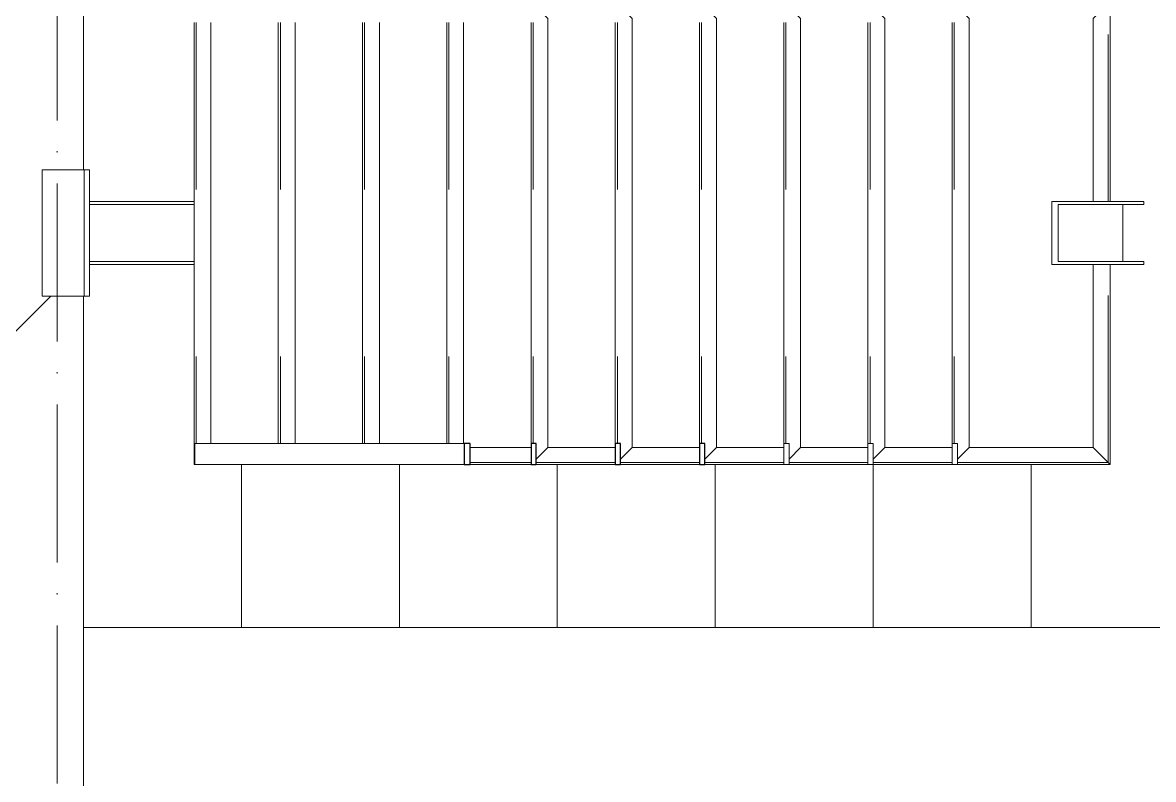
# Model space of a CAD drawing. Header units: millimetres. Extents: x -17017 to 628417, y -109036 to 199237.
# Drawn here: x 592394 to 594542, y -33523 to -32085 of the extents above; entities that cross this region are included whole.
import ezdxf

# ---------------------------------------------------------------- set-up
doc = ezdxf.new("R2010")
doc.units = ezdxf.units.MM
doc.linetypes.add('50_200_ШТРИХ_1Т_ш5_п1_п1_', pattern=[700, 500, -100, 0, -100])
doc.linetypes.add('Штрих', pattern=[635, 317.5, -317.5])
for name, color, linetype, lineweight in [('A-FLOR-____-OTLN', 7, 'Continuous', 9), ('A-GENM-____-HDLN', 7, 'Штрих', 9), ('A-GENM-____-MCUT', 7, 'Continuous', 25), ('A-GENM-____-OTLN', 7, 'Continuous', 9), ('S-GRID-____-OTLN-1', 7, '50_200_ШТРИХ_1Т_ш5_п1_п1_', 9), ('S-STRS-____-OTLN-1', 7, 'Continuous', 9), ('стяжа', 7, 'Continuous', 30)]:
    doc.layers.add(name, color=color, linetype=linetype, lineweight=lineweight)

# ---------------------------------------------------------------- blocks, each defined once
blk = doc.blocks.new('ОМ_Труба_ГОСТ 8639-82 - ОМ_Труба_ГОСТ 8639-82-26350154-АР1_План отверстий 3 этажа в осях 1-64_Ю-ЯЯ')
at = {"layer": 'A-GENM-____-OTLN'}
for p, q in [((9439.1, 57971), (9439.1, 58091)), ((9439.1, 58091), (9614.1, 58091)), ((9614.1, 58085), (9451.2, 58085)), ((9451.2, 58085), (9451.2, 57977)), ((9574, 58085), (9574, 57977)), ((9614.1, 58091), (9614.1, 58085)), ((9614.1, 57971), (9439.1, 57971)), ((9451.2, 57977), (9614.1, 57977)), ((9614.1, 57977), (9614.1, 57971))]:
    blk.add_line(p, q, dxfattribs=at)
blk = doc.blocks.new('ОМ_Уголок_ГОСТ 8509-93 - ОМ_Уголок_ГОСТ 8509-93-26349651-АР1_План отверстий 3 этажа в осях 1-64_Ю-ЯЯ')
at = {"layer": 'A-GENM-____-HDLN'}
for p, q in [((4, -4), (380, -4)), ((500, -4), (876, -4))]:
    blk.add_line(p, q, dxfattribs=at)
at = {"layer": 'A-GENM-____-OTLN'}
for p, q in [((380, 0), (0, 0)), ((32, -32), (0, 0)), ((880, 0), (500, 0)), ((880, 0), (848, -32)), ((32, -32), (380, -32)), ((500, -32), (848, -32))]:
    blk.add_line(p, q, dxfattribs=at)
blk = doc.blocks.new('ОМ_Уголок_ГОСТ 8509-93 - ОМ_Уголок_ГОСТ 8509-93-V149-АР1_План отверстий 3 этажа в осях 1-64_Ю-ЯЯ')
at = {"layer": 'A-GENM-____-HDLN'}
blk.add_line((40, -4), (840, -4), dxfattribs=at)
at = {"layer": 'A-GENM-____-OTLN'}
for p, q in [((32, -32), (10, -10)), ((840, 0), (40, 0)), ((870, -10), (848, -32)), ((32, -32), (848, -32))]:
    blk.add_line(p, q, dxfattribs=at)
blk = doc.blocks.new('ОМ_Уголок_ГОСТ 8509-93 - ОМ_Уголок_ГОСТ 8509-93-19082047-АР1_План отверстий 3 этажа в осях 1-64_Ю-ЯЯ')
at = {"layer": 'A-GENM-____-HDLN'}
blk.add_line((10, -4), (296, -4), dxfattribs=at)
at = {"layer": 'A-GENM-____-OTLN'}
for p, q in [((300, 0), (10, 0)), ((32, -32), (10, -10)), ((300, 0), (268, -32)), ((32, -32), (268, -32))]:
    blk.add_line(p, q, dxfattribs=at)
blk = doc.blocks.new('ОМ_Уголок_ГОСТ 8509-93 - ОМ_Уголок_ГОСТ 8509-93-V151-АР1_План отверстий 3 этажа в осях 1-64_Ю-ЯЯ')
at = {"layer": 'A-GENM-____-HDLN'}
blk.add_line((10, -4), (160, -4), dxfattribs=at)
at = {"layer": 'A-GENM-____-OTLN'}
for p, q in [((160, 0), (10, 0)), ((32, -32), (10, -10)), ((32, -32), (160, -32))]:
    blk.add_line(p, q, dxfattribs=at)
blk = doc.blocks.new('ОМ_Уголок_ГОСТ 8509-93 - ОМ_Уголок_ГОСТ 8509-93-V153-АР1_План отверстий 3 этажа в осях 1-64_Ю-ЯЯ')
at = {"layer": 'A-GENM-____-HDLN'}
blk.add_line((40, -4), (840, -4), dxfattribs=at)
at = {"layer": 'A-GENM-____-OTLN'}
for p, q in [((840, 0), (40, 0)), ((40, -32), (840, -32))]:
    blk.add_line(p, q, dxfattribs=at)
blk = doc.blocks.new('ОМ_Уголок_ГОСТ 8509-93 - ОМ_Уголок_ГОСТ 8509-93-V154-АР1_План отверстий 3 этажа в осях 1-64_Ю-ЯЯ')
at = {"layer": 'A-GENM-____-HDLN'}
blk.add_line((44.3, -4), (160, -4), dxfattribs=at)
at = {"layer": 'A-GENM-____-OTLN'}
for p, q in [((160, 0), (44.3, 0)), ((44.3, -32), (160, -32))]:
    blk.add_line(p, q, dxfattribs=at)
blk = doc.blocks.new('ОМ_Труба_ГОСТ 8639-82 - ОМ_Труба_ГОСТ 8639-82-26527904-АР1_План отверстий 3 этажа в осях 1-64_Ю-ЯЯ')
at = {"layer": 'A-GENM-____-HDLN'}
for p, q in [((7810, 58085), (7611.5, 58085)), ((7810, 57977), (7611.5, 57977))]:
    blk.add_line(p, q, dxfattribs=at)
at = {"layer": 'A-GENM-____-OTLN'}
for p, q in [((7810, 58091), (7611.5, 58091)), ((7810, 57971), (7611.5, 57971))]:
    blk.add_line(p, q, dxfattribs=at)
blk = doc.blocks.new('ОМ_Уголок_ГОСТ 8510-86 - ОМ_Уголок_ГОСТ 8510-86-19082066-АР1_План отверстий 3 этажа в осях 1-64_Ю-ЯЯ')
at = {"layer": 'A-GENM-____-OTLN'}
for p, q in [((0, 0), (0, -90)), ((240, 0), (0, 0)), ((0, -10), (240, -10)), ((240, -90), (240, 0)), ((0, -90), (240, -90))]:
    blk.add_line(p, q, dxfattribs=at)
blk = doc.blocks.new('ОМ_Полоса_Трапеция прямоугольная_Прокат_ГОСТ 103-2006 - ОМ_Полоса_Трапеция прямоугольная_Прокат_ГОСТ 103-2006-19082170-АР1_План отверстий 3 этажа в осях 1-64_Ю-ЯЯ')
at = {"layer": 'A-GENM-____-OTLN'}
for p, q in [((9250, 57631), (9260, 57631)), ((9250, 57591), (9250, 57631)), ((9260, 57631), (9260, 57591)), ((9260, 57591), (9250, 57591))]:
    blk.add_line(p, q, dxfattribs=at)
blk = doc.blocks.new('ОМ_Полоса_Трапеция прямоугольная_Прокат_ГОСТ 103-2006 - ОМ_Полоса_Трапеция прямоугольная_Прокат_ГОСТ 103-2006-V160-АР1_План отверстий 3 этажа в осях 1-64_Ю-ЯЯ')
at = {"layer": 'A-GENM-____-MCUT'}
for p, q in [((8780, 57631), (8770, 57631)), ((8770, 57631), (8770, 57591)), ((8780, 57591), (8780, 57631)), ((8770, 57591), (8780, 57591))]:
    blk.add_line(p, q, dxfattribs=at)
blk = doc.blocks.new('ОМ_Полоса_Трапеция прямоугольная_Прокат_ГОСТ 103-2006 - ОМ_Полоса_Трапеция прямоугольная_Прокат_ГОСТ 103-2006-V161-АР1_План отверстий 3 этажа в осях 1-64_Ю-ЯЯ')
at = {"layer": 'A-GENM-____-MCUT'}
for p, q in [((8620, 57631), (8610, 57631)), ((8610, 57631), (8610, 57591)), ((8620, 57591), (8620, 57631)), ((8610, 57591), (8620, 57591))]:
    blk.add_line(p, q, dxfattribs=at)
blk = doc.blocks.new('ОМ_Полоса_Трапеция прямоугольная_Прокат_ГОСТ 103-2006 - ОМ_Полоса_Трапеция прямоугольная_Прокат_ГОСТ 103-2006-V162-АР1_План отверстий 3 этажа в осях 1-64_Ю-ЯЯ')
at = {"layer": 'A-GENM-____-MCUT'}
for p, q in [((8460, 57631), (8450, 57631)), ((8450, 57631), (8450, 57591)), ((8460, 57591), (8460, 57631)), ((8450, 57591), (8460, 57591))]:
    blk.add_line(p, q, dxfattribs=at)
blk = doc.blocks.new('ОМ_Полоса_Прокат_ГОСТ 103-2006 - ОМ_Полоса_Прокат_ГОСТ 103-2006-19082171-АР1_План отверстий 3 этажа в осях 1-64_Ю-ЯЯ')
at = {"layer": 'A-GENM-____-OTLN'}
for p, q in [((98800, 49942.4), (98800, 49941)), ((98800, 49941), (98840, 49941)), ((98840, 49941), (98840, 49942.4))]:
    blk.add_line(p, q, dxfattribs=at)
blk = doc.blocks.new('ОМ_Полоса_Прокат_ГОСТ 103-2006 - ОМ_Полоса_Прокат_ГОСТ 103-2006-20723498-АР1_План отверстий 3 этажа в осях 1-64_Ю-ЯЯ')
at = {"layer": 'A-GENM-____-MCUT'}
for p, q in [((8334.3, 57631), (8322.8, 57631)), ((8322.8, 57631), (8322.8, 57591)), ((8334.3, 57591), (8334.3, 57631)), ((8322.8, 57591), (8334.3, 57591))]:
    blk.add_line(p, q, dxfattribs=at)
at = {"layer": 'A-GENM-____-OTLN'}
for p, q in [((7811.3, 57591), (7811.3, 57631)), ((7811.3, 57631), (8322.8, 57631)), ((8322.8, 57591), (7811.3, 57591))]:
    blk.add_line(p, q, dxfattribs=at)
blk = doc.blocks.new('3эт')
at = {"layer": 'S-GRID-____-OTLN-1', "color": 251, "ltscale": 0.6, "true_color": 0x636466}
blk.add_line((352720.7, 4029.4), (352720.7, -33971.9), dxfattribs=at)

msp = doc.modelspace()

# ---------------------------------------------------------------- hatches: boundary and pattern name
at = {"layer": 'стяжа'}
h = msp.add_hatch(dxfattribs=at)
h.set_pattern_fill('ANSI31', color=5, scale=250)
h.set_pattern_definition([(45, (239739.3, -3652.16), (-561.266, 561.266), [])])
h.paths.add_polyline_path([(531110, -28734.6), (530910, -28734.6), (529310, -28734.6), (529060, -28734.6), (529060, -28984.6), (529060, -31334.6), (529060, -31834.6), (529060, -35084.6), (530060, -35084.6), (531110, -35084.6), (531110, -33534.6), (531110, -32604.6), (531031.5, -32604.6), (531031.5, -32364.6), (531110, -32364.6), (531110, -31684.6)])
h.paths.add_polyline_path([(528410, -27084.6), (528410, -26534.6), (528410, -26484.6), (528410, -26384.6), (528860, -26384.6), (528860, -25509.6), (528854, -25509.6), (528854, -25434.6), (528860, -24784.6), (528860, -23834.6), (529060, -23834.6), (529060, -23734.6), (528991, -23734.6), (528929, -23734.6), (528854, -23734.6), (528854, -23659.6), (528858.2, -23434.6), (527160, -23434.6), (527110, -23434.6), (523360, -23434.6), (523310, -23434.6), (523310, -23431.6), (523357, -23431.6), (523357, -23337.6), (523310, -23337.6), (523310, -23334.6), (521560, -23334.6), (521560, -22834.6), (521060, -22834.6), (520960, -22834.6), (520960, -23734.6), (521054, -23734.6), (521060, -23734.6), (521060, -25534.6), (521129, -25534.6), (521241, -25534.6), (521310, -25534.6), (521310, -23734.6), (521316, -23659.6), (521316, -23734.6), (521310, -25534.6), (521316, -25534.6), (521316, -25609.6), (521312.9, -26134.6), (521410, -26134.6), (521410, -26334.6), (521310, -26334.6), (521310, -26609.6), (521316, -26609.6), (521316, -26684.6), (521310, -28484.6), (521560, -28484.6), (521560, -28984.6), (521554, -28984.6), (521411.1, -28984.6), (521410, -28984.9), (521410, -29184.9), (521310, -29184.9), (521310, -29459.6), (521316, -29459.6), (521316, -29534.6), (521310, -31334.6), (521560, -31334.6), (521560, -31834.6), (521411.1, -31834.6), (521410, -31834.9), (521410, -32034.9), (521310, -32034.9), (521310, -32459.6), (521316, -32459.6), (521316, -32534.6), (521310, -34334.6), (521316, -34334.6), (521316, -34409.6), (521310, -34834.6), (521560, -34834.6), (521560, -35084.6), (528810, -35084.6), (528810, -32634.6), (528410, -32634.6), (528410, -32534.6), (528410, -32484.6), (528410, -31984.6)])
h.paths.add_polyline_path([(521310, -23728.6), (521241, -23728.6), (521129, -23734.6), (521241, -23734.6)], flags=16)
h.paths.add_polyline_path([(541360, -27834.6), (541210, -27834.6), (541210, -27534.6), (541085, -27534.6), (541085, -27540.6), (541010, -27540.6), (541010, -27534.6), (539935, -27534.6), (539935, -27540.6), (539866, -27540.6), (539860, -27540.6), (539785, -27540.6), (539420, -27538.6), (539420, -27910.6), (539426, -27910.6), (539426, -28158.6), (539420, -29034.6), (539420, -29084.6), (539420, -30804.6), (540110, -30804.6), (540160, -30804.6), (540160, -30904.6), (540110, -30904.6), (537610, -30904.6), (537260, -30904.6), (537260, -32214.6), (537260, -32514.6), (537260, -33004.6), (537260, -33054.6), (537260, -34074.6), (537260, -34474.6), (537260, -35084.6), (539785, -35084.6), (539785, -35078.6), (539860, -35078.6), (539860, -35084.6), (540860, -35084.6), (540860, -35078.6), (540935, -35078.6), (541010, -35080.2), (541010, -34984.6), (541210, -34984.6), (541210, -34834.6), (541360, -34834.6), (541360, -31334.6), (541354, -31334.6), (541354, -31259.6)])
h.paths.add_polyline_path([(539690, -27934.6), (539490, -27934.6), (539490, -27734.6), (539690, -27734.6)], flags=16)
h.paths.add_polyline_path([(538515, -30939.6), (538515, -31089.6), (538495, -31089.6), (538495, -30939.6)], flags=16)
h.paths.add_polyline_path([(538515, -31739.6), (538515, -32059.6), (538495, -32059.6), (538495, -31909.6), (537295, -31909.6), (537295, -31889.6), (538495, -31889.6), (538495, -31739.6)], flags=16)
h.paths.add_polyline_path([(538880, -32784.6), (538880, -32984.6), (538680, -32984.6), (538680, -32784.6)], flags=16)
h.paths.add_polyline_path([(538515, -32709.6), (538515, -33029.6), (538495, -33029.6), (538495, -32879.6), (537295, -32879.6), (537295, -32859.6), (538495, -32859.6), (538495, -32709.6)], flags=16)
h.paths.add_polyline_path([(538515, -33679.6), (538515, -33999.6), (538495, -33999.6), (538495, -33849.6), (537295, -33849.6), (537295, -33829.6), (538495, -33829.6), (538495, -33679.6)], flags=16)
h.paths.add_polyline_path([(538515, -34649.6), (538515, -35049.6), (538495, -35049.6), (538495, -34649.6)], flags=16)
h.paths.add_polyline_path([(556010, -27534.6), (555885, -27534.6), (555885, -27540.6), (555810, -27540.6), (555804, -27540.6), (555735, -27540.6), (555615, -27534.6), (554915, -27534.6), (554110, -27534.6), (554110, -27540.6), (554035, -27540.6), (553710, -27534.6), (553710, -27834.6), (553710, -28234.6), (553210, -28234.6), (552760, -28234.6), (548164, -28234.6), (548164, -28240.6), (547716, -28240.6), (547690, -28234.6), (547590, -28234.6), (547590, -27534.6), (547210, -27534.6), (547010, -27534.6), (546560, -27534.6), (546560, -27934.6), (545560, -27934.6), (545110, -27934.6), (544210, -27934.6), (544210, -27834.6), (544210, -27534.6), (543410, -27534.6), (542710, -27534.6), (542585, -27534.6), (542585, -27540.6), (542516, -27540.6), (542510, -27540.6), (542435, -27540.6), (542210, -27536.4), (542210, -28034.6), (541560, -28034.6), (541560, -31259.6), (541566, -31259.6), (541566, -31334.6), (541560, -34834.6), (541710, -34834.6), (541710, -34984.6), (541910, -34984.6), (541910, -35084.6), (541985, -35084.6), (541985, -35078.6), (542060, -35078.6), (543860, -35084.6), (543860, -35078.6), (543935, -35078.6), (544210, -35084.6), (544210, -34834.6), (544710, -34834.6), (544710, -34984.6), (544910, -34984.6), (544910, -35084.6), (544985, -35084.6), (544985, -35078.6), (545060, -35078.6), (545060, -35084.6), (546860, -35084.6), (546860, -35078.6), (546935, -35078.6), (547985, -35084.6), (547985, -35078.6), (548060, -35078.6), (549860, -35084.6), (549860, -35078.6), (549935, -35078.6), (550010, -35080.2), (550010, -34984.6), (550210, -34984.6), (550210, -34834.6), (550710, -34834.6), (550710, -34984.6), (550910, -34984.6), (550910, -35084.6), (550985, -35084.6), (550985, -35078.6), (551060, -35078.6), (551060, -35084.6), (552860, -35084.6), (552860, -35078.6), (552935, -35078.6), (553210, -35084.6), (553210, -34834.6), (553710, -34834.6), (553710, -34984.6), (553910, -34984.6), (553910, -35084.6), (553985, -35084.6), (553985, -35078.6), (554060, -35078.6), (554060, -35084.6), (555860, -35084.6), (555860, -35078.6), (555935, -35078.6), (556010, -35084.6), (556010, -31584.6), (556004, -31584.6), (556004, -31509.6)])
h.paths.add_polyline_path([(568504, -31259.6), (568510, -27834.6), (568210, -27834.6), (568210, -27584.6), (567810, -27584.6), (567612.5, -27584.6), (567112.5, -27584.6), (566110, -27584.6), (565910, -27584.6), (565910, -27984.6), (565810, -27984.6), (565760, -27984.6), (565410, -27984.6), (564410, -27984.6), (564410, -27584.6), (563710, -27584.6), (563710, -27984.6), (563534, -27984.6), (563534, -27990.6), (563086, -27990.6), (562210, -27984.6), (562210, -27834.6), (562210, -27534.6), (561885, -27534.6), (561885, -27540.6), (561810, -27540.6), (561804, -27540.6), (561735, -27540.6), (561410, -27534.6), (560910, -27534.6), (560110, -27534.6), (560110, -27540.6), (560035, -27540.6), (559710, -27534.6), (559710, -27834.6), (559710, -27934.6), (558760, -27934.6), (558410, -27934.6), (558360, -27934.6), (558310, -27934.6), (558210, -27934.6), (558210, -27534.6), (557510, -27534.6), (557510, -27934.6), (556210, -27934.6), (556210, -31509.6), (556216, -31509.6), (556216, -31584.6), (556210, -35084.6), (556985, -35084.6), (556985, -35078.6), (557060, -35078.6), (558860, -35084.6), (558860, -35078.6), (558935, -35078.6), (559010, -35080.2), (559010, -34984.6), (559210, -34984.6), (559210, -34834.6), (559710, -34834.6), (559710, -34984.6), (559910, -34984.6), (559910, -35084.6), (559985, -35084.6), (559985, -35078.6), (560060, -35078.6), (560060, -35084.6), (561860, -35084.6), (561860, -35078.6), (561935, -35078.6), (562210, -35084.6), (562210, -34834.6), (562710, -34834.6), (562710, -34984.6), (562910, -34984.6), (562910, -35084.6), (562985, -35084.6), (562985, -35078.6), (563060, -35078.6), (563060, -35084.6), (564860, -35084.6), (564860, -35078.6), (564935, -35078.6), (565985, -35084.6), (565985, -35078.6), (566060, -35078.6), (567860, -35084.6), (567860, -35078.6), (567935, -35078.6), (568010, -35080.2), (568010, -34984.6), (568210, -34984.6), (568210, -34834.6), (568510, -34834.6), (568510, -31334.6), (568504, -31334.6)])
h.paths.add_polyline_path([(577360, -30084.6), (577360, -29984.6), (577360, -29934.6), (577360, -29484.6), (577360, -28184.6), (573760, -28184.6), (573360, -28184.6), (573310, -28184.6), (573160, -28184.6), (573160, -27534.6), (572260, -27534.6), (572260, -27834.6), (571760, -27834.6), (571760, -27534.6), (571435, -27534.6), (571435, -27540.6), (571360, -27540.6), (571354, -27540.6), (571285, -27540.6), (570945, -27534.6), (570095, -27534.6), (569660, -27534.6), (569660, -27540.6), (569585, -27540.6), (569260, -27534.6), (569260, -27834.6), (568960, -27834.6), (568960, -31259.6), (568966, -31259.6), (568966, -31334.6), (568960, -34834.6), (569260, -34834.6), (569260, -34984.6), (569460, -34984.6), (569460, -35084.6), (569535, -35084.6), (569535, -35078.6), (569610, -35078.6), (569610, -35084.6), (571410, -35084.6), (571410, -35078.6), (571485, -35078.6), (571760, -35084.6), (571760, -34834.6), (572260, -34834.6), (572260, -34984.6), (572460, -34984.6), (572460, -35084.6), (572535, -35084.6), (572535, -35078.6), (572610, -35078.6), (574410, -35084.6), (574410, -35078.6), (574485, -35078.6), (575535, -35084.6), (575535, -35078.6), (575610, -35078.6), (577410, -35084.6), (577410, -35078.6), (577485, -35078.6), (577560, -35080.2), (577560, -34984.6), (577760, -34984.6), (577760, -34834.6), (577910, -34834.6), (577910, -31409.6), (577904, -31409.6), (577904, -31334.6), (577906.2, -30084.6)])
h.paths.add_polyline_path([(586760, -27834.6), (586760, -27534.6), (585935, -27534.6), (585935, -27540.6), (585860, -27540.6), (585854, -27540.6), (585785, -27540.6), (584135, -27534.8), (584135, -27540.6), (584066, -27540.6), (584060, -27540.6), (583985, -27540.6), (583710, -27539.6), (583710, -28034.6), (583610, -28034.6), (583560, -28034.6), (583110, -28034.6), (580760, -28034.6), (580760, -27834.6), (580760, -27534.6), (580435, -27534.6), (580435, -27540.6), (580360, -27540.6), (580354, -27540.6), (580285, -27540.6), (579860, -27534.6), (579010, -27534.6), (578660, -27534.6), (578660, -27540.6), (578585, -27540.6), (578260, -27534.6), (578260, -27834.6), (578110, -27834.6), (578110, -31334.6), (578116, -31334.6), (578116, -31409.6), (578110, -34834.6), (578260, -34834.6), (578260, -34984.6), (578460, -34984.6), (578460, -35084.6), (578535, -35084.6), (578535, -35078.6), (578610, -35078.6), (580410, -35084.6), (580410, -35078.6), (580485, -35078.6), (580560, -35080.2), (580560, -34984.6), (580760, -34984.6), (580760, -34834.6), (581260, -34834.6), (581260, -34984.6), (581460, -34984.6), (581460, -35084.6), (581535, -35084.6), (581535, -35078.6), (581610, -35078.6), (581610, -35084.6), (583410, -35084.6), (583410, -35078.6), (583485, -35078.6), (584535, -35084.6), (584535, -35078.6), (584610, -35078.6), (586410, -35084.6), (586410, -35078.6), (586485, -35078.6), (586760, -35084.6), (586760, -34834.6)])
h.paths.add_polyline_path([(589740, -31494.6), (589740, -31094.6), (589740, -30664.6), (589740, -30164.6), (589740, -29934.6), (588840, -29934.6), (588590, -29934.6), (588460, -29934.6), (588410, -29934.6), (588410, -29834.6), (588460, -29834.6), (588590, -29834.6), (588840, -29834.6), (589740, -29834.6), (589740, -27949.6), (589740, -27649.6), (589740, -27534.6), (589085, -27534.6), (589085, -27540.6), (589010, -27540.6), (589004, -27540.6), (588935, -27540.6), (588835, -27534.6), (588585, -27534.6), (587935, -27534.6), (587935, -27540.6), (587866, -27540.6), (587860, -27540.6), (587785, -27540.6), (587460, -27536.9), (587460, -28084.6), (587460, -28684.6), (587460, -29034.6), (587230, -29034.6), (587010, -29034.6), (587010, -28924.6), (587030, -28934.6), (587230, -28934.6), (587360, -28934.6), (587360, -28684.6), (587360, -28084.6), (587360, -27534.6), (587260, -27534.6), (587260, -27834.6), (586760, -27834.6), (586760, -34834.6), (587260, -34834.6), (587260, -34884.6), (587360, -34884.6), (587360, -35084.6), (587435, -35084.6), (587435, -35078.6), (587510, -35078.6), (588510, -35084.6), (588510, -35078.6), (588585, -35078.6), (589740, -35083.6), (589740, -34984.6), (589740, -34684.6), (589740, -32534.6), (589740, -32484.6)])
h.paths.add_polyline_path([(588485, -31809.6), (588485, -31589.6), (588505, -31589.6), (588505, -31689.6), (589705, -31689.6), (589705, -31709.6), (588505, -31709.6), (588505, -31809.6)], flags=16)
h.paths.add_polyline_path([(588485, -32459.6), (588505, -32459.6), (588505, -32559.6), (589705, -32559.6), (589705, -32579.6), (588485, -32579.6)], flags=16)
h.paths.add_polyline_path([(587410, -33134.6), (587410, -33234.6), (587410, -33734.6), (587410, -33834.6), (587010, -33834.6), (587010, -33734), (587085, -33309), (587308.4, -33234.6), (587010, -33234.6), (587010, -33134.6)], flags=16)
h.paths.add_polyline_path([(587410, -33234.6), (587410, -33734.6), (587310, -33734.6), (587010, -33734.6), (587010, -33734), (587310, -33734), (587310, -33234.6)], flags=16)
h.paths.add_polyline_path([(587410, -33234.6), (587410, -33734.6), (587310, -33734.6), (587010, -33734), (587310, -33734), (587310, -33234.6)], flags=0)
h.paths.add_polyline_path([(588485, -30939.6), (588485, -30719.6), (588505, -30719.6), (588505, -30819.6), (589705, -30819.6), (589705, -30839.6), (588505, -30839.6), (588505, -30939.6)], flags=16)
h.paths.add_polyline_path([(588485, -30069.6), (588485, -29969.6), (588505, -29969.6), (588505, -30069.6)], flags=16)
h.paths.add_polyline_path([(589310, -32954.8), (589510, -32954.8), (589510, -33154.8), (589310, -33154.8)], flags=16)
h.paths.add_polyline_path([(587210, -28684.6), (587010, -28684.6), (587050, -28074.6), (587210, -28034.6)], flags=16)
h.paths.add_polyline_path([(587610, -28234.6), (587610, -28034.6), (587810, -28034.6), (587810, -28234.6)], flags=16)
h.paths.add_polyline_path([(593554, -29309.6), (593554, -29240.6), (593554, -29234.6), (593554, -29159.6), (593560, -27534.6), (592760, -27534.6), (592760, -27584.6), (592260, -27584.6), (590660, -27584.6), (590460, -27584.6), (590460, -34834.6), (590460, -35084.6), (591460, -35084.6), (592510, -35084.6), (592510, -32604.6), (592431.5, -32604.6), (592431.5, -32364.6), (592510, -32364.6), (592510, -31684.6), (592510, -31434.6), (593560, -31434.6), (593560, -30909.6), (593554, -30909.6), (593554, -30834.6), (593559.7, -29309.6)])
h.paths.add_polyline_path([(597960, -27534.6), (596835, -27534.6), (596835, -27540.6), (596760, -27540.6), (596760, -27534.6), (595235, -27534.6), (595235, -27540.6), (595166, -27540.6), (595160, -27540.6), (595085, -27540.6), (594560, -27538.2), (594560, -27609.6), (594560, -28459.6), (594560, -29034.6), (594460, -29034.6), (594410, -29034.6), (593960, -29034.6), (593910, -29034.6), (593760, -29034.6), (593760, -29159.6), (593766, -29159.6), (593766, -29234.6), (593766, -29240.6), (593766, -29309.6), (593760, -30834.6), (593766, -30834.6), (593766, -30909.6), (593760, -31434.6), (597960, -31434.6)])

# ---------------------------------------------------------------- linework, layer by layer
at = {"layer": 'A-FLOR-____-OTLN'}
for p, q in [((592510, -32364.6), (592510, -31684.6)), ((592510, -35084.6), (592510, -32604.6))]:
    msp.add_line(p, q, dxfattribs=at)
at = {"layer": 'S-STRS-____-OTLN-1'}
for p, q in [((592810, -32924.6), (592810, -33234.6)), ((592810, -32924.6), (592810, -33234.6)), ((593110, -32924.6), (593110, -33234.6)), ((593110, -32924.6), (593110, -33234.6)), ((593410, -32924.6), (593410, -33234.6)), ((593410, -32924.6), (593410, -33234.6)), ((593710, -32924.6), (593710, -33234.6)), ((593710, -32924.6), (593710, -33234.6)), ((594010, -32924.6), (594010, -33234.6)), ((594010, -32924.6), (594010, -33234.6)), ((594310, -32924.6), (594310, -33234.6)), ((594310, -32924.6), (594310, -33234.6)), ((592510, -33234.6), (592810, -33234.6)), ((592810, -33234.6), (593110, -33234.6)), ((593110, -33234.6), (593410, -33234.6)), ((593410, -33234.6), (593710, -33234.6)), ((593710, -33234.6), (594010, -33234.6)), ((594010, -33234.6), (594310, -33234.6)), ((594310, -33234.6), (594610, -33234.6))]:
    msp.add_line(p, q, dxfattribs=at)

# ---------------------------------------------------------------- block references
at = {"layer": 'A-GENM-____-OTLN', "extrusion": (0, 0, -1)}
for name, p, rotation in [('ОМ_Уголок_ГОСТ 8509-93 - ОМ_Уголок_ГОСТ 8509-93-V149-АР1_План отверстий 3 этажа в осях 1-64_Ю-ЯЯ', (-593360, -32044.6), 269.9999999999989), ('ОМ_Уголок_ГОСТ 8509-93 - ОМ_Уголок_ГОСТ 8509-93-V149-АР1_План отверстий 3 этажа в осях 1-64_Ю-ЯЯ', (-593520, -32044.6), 269.9999999999989), ('ОМ_Уголок_ГОСТ 8509-93 - ОМ_Уголок_ГОСТ 8509-93-V149-АР1_План отверстий 3 этажа в осях 1-64_Ю-ЯЯ', (-593680, -32044.6), 269.9999999999989), ('ОМ_Уголок_ГОСТ 8509-93 - ОМ_Уголок_ГОСТ 8509-93-V149-АР1_План отверстий 3 этажа в осях 1-64_Ю-ЯЯ', (-593840, -32044.6), 269.9999999999989), ('ОМ_Уголок_ГОСТ 8509-93 - ОМ_Уголок_ГОСТ 8509-93-V149-АР1_План отверстий 3 этажа в осях 1-64_Ю-ЯЯ', (-594000, -32044.6), 269.9999999999989), ('ОМ_Уголок_ГОСТ 8509-93 - ОМ_Уголок_ГОСТ 8509-93-V149-АР1_План отверстий 3 этажа в осях 1-64_Ю-ЯЯ', (-594160, -32044.6), 269.9999999999989), ('ОМ_Уголок_ГОСТ 8509-93 - ОМ_Уголок_ГОСТ 8509-93-26349651-АР1_План отверстий 3 этажа в осях 1-64_Ю-ЯЯ', (-594460, -32924.6), 89.99999999999908), ('ОМ_Уголок_ГОСТ 8509-93 - ОМ_Уголок_ГОСТ 8509-93-V153-АР1_План отверстий 3 этажа в осях 1-64_Ю-ЯЯ', (-592720, -32044.6), 269.9999999999989), ('ОМ_Уголок_ГОСТ 8509-93 - ОМ_Уголок_ГОСТ 8509-93-V153-АР1_План отверстий 3 этажа в осях 1-64_Ю-ЯЯ', (-592880, -32044.6), 269.9999999999989), ('ОМ_Уголок_ГОСТ 8509-93 - ОМ_Уголок_ГОСТ 8509-93-V153-АР1_План отверстий 3 этажа в осях 1-64_Ю-ЯЯ', (-593040, -32044.6), 269.9999999999989), ('ОМ_Уголок_ГОСТ 8509-93 - ОМ_Уголок_ГОСТ 8509-93-V153-АР1_План отверстий 3 этажа в осях 1-64_Ю-ЯЯ', (-593200, -32044.6), 269.9999999999989), ('ОМ_Уголок_ГОСТ 8510-86 - ОМ_Уголок_ГОСТ 8510-86-19082066-АР1_План отверстий 3 этажа в осях 1-64_Ю-ЯЯ', (-592521.5, -32604.6), 89.99999999999918), ('ОМ_Уголок_ГОСТ 8509-93 - ОМ_Уголок_ГОСТ 8509-93-V154-АР1_План отверстий 3 этажа в осях 1-64_Ю-ЯЯ', (-593200, -32924.6), 180), ('ОМ_Уголок_ГОСТ 8509-93 - ОМ_Уголок_ГОСТ 8509-93-V151-АР1_План отверстий 3 этажа в осях 1-64_Ю-ЯЯ', (-593360, -32924.6), 180), ('ОМ_Уголок_ГОСТ 8509-93 - ОМ_Уголок_ГОСТ 8509-93-V151-АР1_План отверстий 3 этажа в осях 1-64_Ю-ЯЯ', (-593520, -32924.6), 180), ('ОМ_Уголок_ГОСТ 8509-93 - ОМ_Уголок_ГОСТ 8509-93-V151-АР1_План отверстий 3 этажа в осях 1-64_Ю-ЯЯ', (-593680, -32924.6), 180), ('ОМ_Уголок_ГОСТ 8509-93 - ОМ_Уголок_ГОСТ 8509-93-V151-АР1_План отверстий 3 этажа в осях 1-64_Ю-ЯЯ', (-593840, -32924.6), 180), ('ОМ_Уголок_ГОСТ 8509-93 - ОМ_Уголок_ГОСТ 8509-93-V151-АР1_План отверстий 3 этажа в осях 1-64_Ю-ЯЯ', (-594000, -32924.6), 180), ('ОМ_Уголок_ГОСТ 8509-93 - ОМ_Уголок_ГОСТ 8509-93-19082047-АР1_План отверстий 3 этажа в осях 1-64_Ю-ЯЯ', (-594160, -32924.6), 180)]:
    msp.add_blockref(name, p, dxfattribs=dict(at, rotation=rotation))
at = {"layer": 'A-GENM-____-OTLN'}
for name, p in [('ОМ_Труба_ГОСТ 8639-82 - ОМ_Труба_ГОСТ 8639-82-26527904-АР1_План отверстий 3 этажа в осях 1-64_Ю-ЯЯ', (584910, -90515.6)), ('ОМ_Труба_ГОСТ 8639-82 - ОМ_Труба_ГОСТ 8639-82-26350154-АР1_План отверстий 3 этажа в осях 1-64_Ю-ЯЯ', (584910, -90515.6)), ('ОМ_Полоса_Прокат_ГОСТ 103-2006 - ОМ_Полоса_Прокат_ГОСТ 103-2006-20723498-АР1_План отверстий 3 этажа в осях 1-64_Ю-ЯЯ', (584910, -90515.6)), ('ОМ_Полоса_Трапеция прямоугольная_Прокат_ГОСТ 103-2006 - ОМ_Полоса_Трапеция прямоугольная_Прокат_ГОСТ 103-2006-V162-АР1_План отверстий 3 этажа в осях 1-64_Ю-ЯЯ', (584910, -90515.6)), ('ОМ_Полоса_Трапеция прямоугольная_Прокат_ГОСТ 103-2006 - ОМ_Полоса_Трапеция прямоугольная_Прокат_ГОСТ 103-2006-V161-АР1_План отверстий 3 этажа в осях 1-64_Ю-ЯЯ', (584910, -90515.6)), ('ОМ_Полоса_Трапеция прямоугольная_Прокат_ГОСТ 103-2006 - ОМ_Полоса_Трапеция прямоугольная_Прокат_ГОСТ 103-2006-V160-АР1_План отверстий 3 этажа в осях 1-64_Ю-ЯЯ', (584910, -90515.6)), ('ОМ_Полоса_Трапеция прямоугольная_Прокат_ГОСТ 103-2006 - ОМ_Полоса_Трапеция прямоугольная_Прокат_ГОСТ 103-2006-19082170-АР1_План отверстий 3 этажа в осях 1-64_Ю-ЯЯ', (584590, -90515.6)), ('ОМ_Полоса_Трапеция прямоугольная_Прокат_ГОСТ 103-2006 - ОМ_Полоса_Трапеция прямоугольная_Прокат_ГОСТ 103-2006-19082170-АР1_План отверстий 3 этажа в осях 1-64_Ю-ЯЯ', (584750, -90515.6)), ('ОМ_Полоса_Трапеция прямоугольная_Прокат_ГОСТ 103-2006 - ОМ_Полоса_Трапеция прямоугольная_Прокат_ГОСТ 103-2006-19082170-АР1_План отверстий 3 этажа в осях 1-64_Ю-ЯЯ', (584910, -90515.6))]:
    msp.add_blockref(name, p, dxfattribs=at)
at = {"layer": 'A-GENM-____-OTLN', "rotation": 270.0000000000001}
msp.add_blockref('ОМ_Полоса_Прокат_ГОСТ 103-2006 - ОМ_Полоса_Прокат_ГОСТ 103-2006-19082171-АР1_План отверстий 3 этажа в осях 1-64_Ю-ЯЯ', (542779, 65915.4), dxfattribs=at)
at = {"layer": 'стяжа'}
msp.add_blockref('3эт', (239739.3, -3652.2), dxfattribs=at)

doc.saveas('drawing.dxf')
